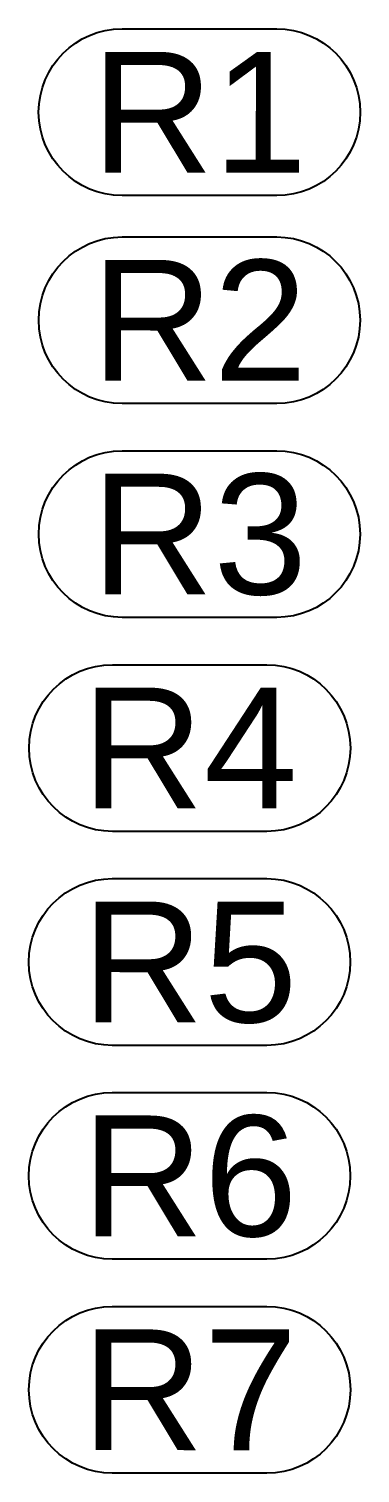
# Model space of a CAD drawing. Header units: feet. Extents: x -13431 to 12907, y 13448 to 29871.
# Drawn here: x 4966.1 to 4997.4, y 14861 to 14997.3 of the extents above; entities that cross this region are included whole.
import ezdxf
from ezdxf.enums import TextEntityAlignment as Align

# ---------------------------------------------------------------- set-up
doc = ezdxf.new("R2010")
doc.units = ezdxf.units.FT
doc.header["$MEASUREMENT"] = 0
doc.layers.add('Z - TITLEBLOCK TXT', color=7, linetype='Continuous')
doc.styles.add('TITLE BBLOCK TEXT', font='ARIALUNI.TTF')

# ---------------------------------------------------------------- blocks, each defined once
blk = doc.blocks.new('A$C035F63DD')
at = {"color": 3}
blk.add_lwpolyline([(-0.0798, 0.0034, -1), (-0.0798, 0.1359), (0.043, 0.1359, -1), (0.043, 0.0034)], format="xyb", close=True, dxfattribs=at)
at = {"layer": 'Z - TITLEBLOCK TXT', "color": 7, "style": 'TITLE BBLOCK TEXT'}
blk.add_text('R1', height=0.09595, rotation=359.9886, dxfattribs=at).set_placement((-0.0184, 0.0696), align=Align.MIDDLE_CENTER)
blk = doc.blocks.new('A$C78CA008D')
at = {"color": 3}
blk.add_lwpolyline([(-0.0798, -0.0062, -1), (-0.0798, 0.1262), (0.043, 0.1262, -1), (0.043, -0.0062)], format="xyb", close=True, dxfattribs=at)
at = {"layer": 'Z - TITLEBLOCK TXT', "color": 7, "style": 'TITLE BBLOCK TEXT'}
blk.add_text('R2', height=0.09595, rotation=359.9886, dxfattribs=at).set_placement((-0.0184, 0.06), align=Align.MIDDLE_CENTER)
blk = doc.blocks.new('A$C188C70DB')
at = {"color": 3}
blk.add_lwpolyline([(-0.0852, 0.0097, -1), (-0.0852, 0.1421), (0.0376, 0.1421, -1), (0.0376, 0.0097)], format="xyb", close=True, dxfattribs=at)
at = {"layer": 'Z - TITLEBLOCK TXT', "color": 7, "style": 'TITLE BBLOCK TEXT'}
blk.add_text('R3', height=0.09595, rotation=359.9886, dxfattribs=at).set_placement((-0.0238, 0.0759), align=Align.MIDDLE_CENTER)
blk = doc.blocks.new('A$C192F5397')
at = {"color": 3}
blk.add_lwpolyline([(-0.1004, 0.004, -1), (-0.1004, 0.1364), (0.0224, 0.1364, -1), (0.0224, 0.004)], format="xyb", close=True, dxfattribs=at)
at = {"layer": 'Z - TITLEBLOCK TXT', "color": 7, "style": 'TITLE BBLOCK TEXT'}
blk.add_text('R4', height=0.09595, rotation=359.9886, dxfattribs=at).set_placement((-0.039, 0.0702), align=Align.MIDDLE_CENTER)
blk = doc.blocks.new('A$C2E9D7AD3')
at = {"color": 3}
blk.add_lwpolyline([(-0.0838, 0.0062, -1), (-0.0838, 0.1387), (0.039, 0.1387, -1), (0.039, 0.0062)], format="xyb", close=True, dxfattribs=at)
at = {"layer": 'Z - TITLEBLOCK TXT', "color": 7, "style": 'TITLE BBLOCK TEXT'}
blk.add_text('R5', height=0.09595, rotation=359.9886, dxfattribs=at).set_placement((-0.0224, 0.0725), align=Align.MIDDLE_CENTER)
blk = doc.blocks.new('A$C1B3971E3')
at = {"color": 3}
blk.add_lwpolyline([(-0.0825, 0.003, -1), (-0.0825, 0.1354), (0.0404, 0.1354, -1), (0.0404, 0.003)], format="xyb", close=True, dxfattribs=at)
at = {"layer": 'Z - TITLEBLOCK TXT', "color": 7, "style": 'TITLE BBLOCK TEXT'}
blk.add_text('R6', height=0.09595, rotation=359.9886, dxfattribs=at).set_placement((-0.021, 0.0692), align=Align.MIDDLE_CENTER)
blk = doc.blocks.new('A$C45660E13')
at = {"color": 3}
blk.add_lwpolyline([(-0.1139, 0.013, -1), (-0.1139, 0.1455), (0.0089, 0.1455, -1), (0.0089, 0.013)], format="xyb", close=True, dxfattribs=at)
at = {"layer": 'Z - TITLEBLOCK TXT', "color": 7, "style": 'TITLE BBLOCK TEXT'}
blk.add_text('R7', height=0.09595, rotation=359.9886, dxfattribs=at).set_placement((-0.0525, 0.0792), align=Align.MIDDLE_CENTER)

msp = doc.modelspace()

# ---------------------------------------------------------------- block references
at = {"xscale": 118.7716407580049, "yscale": 118.7716407580049, "zscale": 118.7716407580049}
for name, p in [('A$C035F63DD', (4984.4, 14981.18)), ('A$C78CA008D', (4984.4, 14962.69)), ('A$C188C70DB', (4985.04, 14940.62)), ('A$C192F5397', (4985.93, 14921.1)), ('A$C2E9D7AD3', (4983.95, 14900.64)), ('A$C1B3971E3', (4983.79, 14880.84)), ('A$C45660E13', (4987.53, 14859.46))]:
    msp.add_blockref(name, p, dxfattribs=at)

doc.saveas('drawing.dxf')
